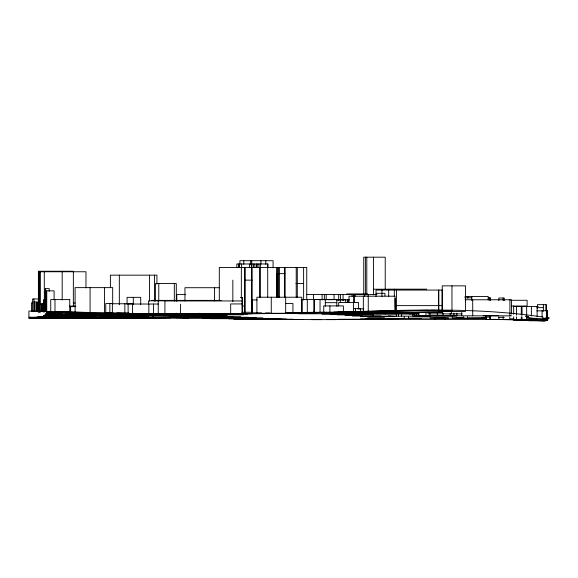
<?xml version="1.0" encoding="UTF-8"?>
<svg xmlns="http://www.w3.org/2000/svg" width="578" height="578" viewBox="0 0 578 578"><rect width="100%" height="100%" fill="white"/><g stroke="black" fill="none" stroke-linecap="round" stroke-linejoin="round"><path stroke-width="0.87" d="M30.222 316.946L29.868 317.3L39.658 317.091L37.035 316.975M43.495 316.022L43.032 316.289L50.734 315.92L43.495 316.022L44.376 316.014M59.064 313.016L46.319 313.341L45.554 314.056L90.356 313.319L47.606 312.228L46.739 312.965L62.402 313.24L47.042 312.705M35.388 317.914L82.372 318.312L28.929 317.893L36.616 317.756M45.908 316.441L42.353 316.65L44.246 316.448M125.303 313.623L49.766 315.559L69.981 314.504L57.843 314.432L44.557 315.039L44.065 315.487L50.264 315.537M52.338 316.462L48.834 316.628L66.636 317.344L103.585 315.501L96.642 315.241M235.94 313.543L214.59 313.688L217.263 313.551M173.891 313.565L164.752 313.984M144.197 313.558L134.017 314.027M164.022 315.017L86.187 314.952L88.102 314.858M87.459 318.138L116.626 318.131C99.994 317.517 83.377 318.507 66.752 317.344L75.032 317.004L88.145 317.51L79.562 317.828L88.918 317.474M87.264 314.88L88.687 314.815L87.524 314.837M93.557 317.524L111.922 316.607L99.019 316.05L80.66 317.011L93.166 317.51M125.303 315.993L112.407 316.585L99.416 316.029L118.663 315.248L131.452 315.834M76.65 315.487L83.579 315.227M547.041 320.06L542.092 320.198L547.135 319.995L546.586 320.024L547.084 320.024L547.135 310.386L546.586 310.386L546.586 320.024L547.135 320.024M95.89 314.728L93.492 314.822M121.915 318.008L148.503 318.045L124.985 318.088M306.708 313.616L308.45 313.551M316.477 313.572L291.789 313.522L298.226 313.327M64.1 315.899L99.04 314.721L86.187 314.952M137.34 314.714L139.06 314.772L136.191 314.75L139.377 314.865L108.816 315.537L96.649 315.068M59.086 312.684L62.951 312.554L61.037 312.481M128.858 313.132L74.063 313.782L122.897 313.558M356.915 311.817C277.035 314.02 197.091 314.642 117.189 313.211L132.492 313.478L28.9 311.029L28.9 318.175L93.166 318.464L139.385 318.016M50.741 311.838L47.981 311.918L51.442 312.084M76.563 312.582L54.975 311.73L83.037 312.452L65.271 312.893M65.849 312.445L67.409 312.402M79.54 315.4L115.86 314.743M355.463 308.645L355.463 311.86L360.253 311.694L285.684 313.189L292.938 313.189L292.938 303.544L285.684 303.544M176.16 317.611L187.034 317.618M140.678 317.481L126.083 317.813L101.598 317.185L118.793 316.325L143.25 317.423M74.88 315.501L64.664 315.696M129.328 315.877L132.001 315.855M355.463 311.817L360.535 311.701M157.44 317.611L107.342 318.24L125.39 318.088M225.63 318.189L207.697 318.189M222.674 318.471L229.582 318.355M486.091 318.189L463.477 318.406L463.477 316.657M99.676 314.353L68.37 314.577M544.389 320.537L544.823 320.812L543.045 320.804L543.045 317.062C473.895 306.889 404.08 310.155 334.525 312.228M334.062 312.626L337.299 312.626M167.1 317.611L142.795 317.929L187.857 318.095M307.214 312.402L343.383 312.322L343.383 305.899L323.745 305.899L323.745 312.322L301.051 312.452M328.961 312.539L330.146 312.525M335.731 312.619L337.538 312.597L313.514 312.496L334.965 312.525M324.887 312.496L326.527 312.481M317.011 312.481L325.941 312.532M285.973 319.432L288.184 319.41L285.973 319.374M327.365 312.539L327.993 312.532M285.684 313.189L301.788 312.756L293.667 312.64M281.558 319.237L258.149 319.092L269.955 319.316M270.432 319.02L283.755 319.432L272.354 319.352M228.772 318.514L212.668 318.334M227.609 318.608L229.314 318.601L217.653 318.442M38.408 271.754L85.97 271.754L85.97 287.945M284.961 273.632L276.768 273.632L276.768 296.955M244.588 280.142L252.218 280.142M295.943 283.466L303.616 283.466M219.604 287.714L184.946 287.714L184.946 301.008M426.745 289.159L388.691 289.159L388.691 296.377M373.504 289.224L388.532 289.224M388.51 290.077L376.025 290.077L376.025 296.377M388.691 290.077L442.734 290.077M376.025 293.292L384.955 293.292L384.955 295.922M346.872 293.927L367.622 293.927M306.6 294.484L376.979 294.484M185.654 294.585L176.789 294.585L176.789 300.9M464.958 296.528L488.2 296.528L488.2 300.033M240.383 297.446L242.283 297.446L242.283 313.514L227.248 313.579M464.777 297.815L471.771 297.815M488.193 297.843L490.599 297.843L490.599 300.473M395.041 298.436L395.316 312.055L442.734 312.055M38.538 298.956L32.606 298.956L32.606 311.448M315.407 299.512L336.837 299.483L336.837 306.34M301.073 299.57L320.039 299.541M320.956 299.671L334.965 299.671M336.302 299.751L345.695 299.751L345.695 302.323M336.497 299.83L349.466 299.83M465.059 299.772L511.451 299.772L511.451 314.056M43.56 299.946L43.56 311.556L43.495 299.946L44.376 299.946M257.145 299.946L252.441 299.946L252.441 312.799L261.357 312.799M510.938 300.285L527.122 300.285L527.122 306.419M151.819 300.379L221.201 300.379M164.846 300.95L242.168 300.95M33.921 301.933L38.336 301.933M325.313 302.677L336.837 302.677M32.606 302.785L31.523 302.785L31.523 311.354M38.863 302.858L35.915 302.807L35.915 311.376M37.079 302.966L38.863 302.966M73.355 303.009L75.111 303.009M37.418 303.067L37.852 303.103L37.852 311.672M111.814 303.739L133.308 303.775M39.607 303.884L45.756 303.956M242.168 303.941L230.68 303.941L230.68 313.579M158.249 304.035L128.121 304.021L128.121 313.659M180.618 304.187L180.401 313.825M395.316 305.625L442.134 305.625M45.611 305.964L43.942 305.964L43.942 312.098M511.328 306.022L526.406 306.022M242.153 306.044L244.588 306.044M69.425 306.167L75.501 306.167M69.526 306.383L75.761 306.383M69.526 306.622L75.79 306.622M513.654 306.55L538.255 306.571M536.854 307.641L543.385 307.641M353.519 308.645L360.535 308.645L360.535 311.86L353.519 311.86M357.905 308.869L363.822 308.869M38.697 309.945L39.08 309.945M428.457 310.241L364.682 311.556L414.513 310.603L442.264 311.174L451.967 310.617L431.072 310.241M547.041 310.711L542.092 310.711L542.092 316.845M536.854 310.856L543.385 310.856M465.521 311.571L442.264 311.571L442.264 285.857L465.521 285.857L465.521 310.682M354.524 312.084L368.005 312.084M241.944 312.272L252.218 312.272M338.665 312.192L395.041 312.279L395.041 296.211L349.004 296.211L349.004 302.46M302.041 312.423L307.301 312.423L307.301 299.549M375.678 312.474L398.379 312.474M345.695 312.604L325.298 312.539M349.466 312.633L362.594 312.633M376.025 312.575L442.734 312.575M336.497 312.684L355.217 312.684M354.993 312.77L377.152 312.828M265.642 313.001L269.868 313.001M112.378 313.139L105.76 313.139L105.76 303.501L112.378 303.501L112.378 313.384M46.319 313.341L54.094 313.341M112.681 313.334L75.104 313.334L75.104 287.627L112.681 287.627L112.681 304.469M261.328 313.29L301.788 313.29L301.788 297.222L256.907 297.222L256.907 313.29M107.631 313.384L128.554 313.413M269.969 313.529L298.891 313.522M110.384 313.717L170.481 313.608M378.836 313.623L417.135 313.623M164.846 313.803L252.225 313.753M298.508 313.767L395.72 313.767M176.789 313.868L208.152 313.868M409.065 313.854L418.971 313.854M462.14 313.883L428.146 313.883L428.146 312.098M117.941 314.092L146.913 314.092M229.285 314.006L247.781 314.006M413.805 313.977L366.387 313.977L366.387 312.228M322.083 314.092L350.55 314.092M45.272 314.338L49.217 314.338M330.19 314.425L358.042 314.425M198.81 314.8L243.259 314.8M96.519 314.916L198.955 314.916L198.955 313.168M337.335 314.88L354.639 314.88M207.82 315.01L227.486 315.01M96.461 315.111L107.335 315.111M122.341 315.068L177.988 315.111M195.48 315.147L221.721 315.147M83.196 315.292L124.588 315.292M162.288 315.176L185.271 315.234M186.636 315.292L215.876 315.241M165.922 315.299L199.367 315.299M345.044 315.393L362.269 315.393M81.346 315.458L97.335 315.458M148.539 315.436L203.969 315.472M43.942 315.602L45.611 315.602M79.641 315.617L91.562 315.617M189.707 315.595L210.883 315.595M162.736 315.675L185.271 315.675M483.172 315.74L498.265 315.74M79.757 315.812L87.148 315.812M168.971 315.877L219.12 315.819M511.451 315.841L418.826 315.805L418.826 313.182M456.425 316.014L412.757 316.014L412.757 313.384M70.386 316.022L82.314 316.022M174.274 316.058L188.703 316.058M192.756 316.123L226.554 316.115M352.486 316.05L380.916 316.05M69.989 316.238L73.355 316.238M180.17 316.188L196.007 316.188M430.27 316.166L373.352 316.166L373.352 313.493M70.415 316.26L76.65 316.26M179.108 316.376L192.633 316.376M215.753 316.404L233.498 316.404M48.306 316.556L70.632 316.556M184.021 316.592L199.54 316.592M200.176 316.506L212.603 316.506M38.408 316.737L85.97 316.737L85.97 314.938M184.086 316.737L124.696 316.737L124.696 315.024M360.47 316.643L388.38 316.643M41.515 316.809L64.664 316.809L64.664 315.097M188.341 316.823L204.07 316.823M207.784 316.86L219.113 316.86M220.355 316.787L240.665 316.787M190.913 316.982L210.934 316.982M485.925 317.127L490.599 317.127M197.033 317.308L206.151 317.308M211.324 317.308L213.044 317.308M214.286 317.3L248.417 317.264M367.651 317.235L384.507 317.235M498.828 317.308L504.269 317.308M201.845 317.568L206.44 317.568M211.324 317.568L213.997 317.568M156.645 317.64L201.31 317.64M222.046 317.698L256.105 317.69M206.44 317.806L221.8 317.806M481.582 317.799L486.589 317.799M140.454 317.893L170.575 317.893M226.894 317.828L205.833 317.828L205.833 316.072M240.983 317.878L262.809 317.878M430.01 317.914L445.696 317.914M456.23 317.864L464.033 317.864M130.903 318.045L157.491 318.045M210.602 318.023L221.952 318.023M229.726 318.052L241.25 318.052M434.049 318.059L448.398 318.059L408.516 318.182M452.336 317.987L464.033 317.987M467.465 318.059L485.339 318.059M188.139 318.29L209.771 318.29M215.067 318.232L230.485 318.232M447.704 318.189L486.409 318.225M236.431 318.42L270.331 318.42M387.874 318.384L421.441 318.384M202.697 318.507L240.47 318.485M382.203 318.565L404.138 318.565M210.435 318.688L236.987 318.673M243.952 318.774L264.681 319.034L235.369 319.099M260.129 318.738L277.874 318.738M377.196 318.673L398.748 318.673M229.018 318.825L252.095 318.854L249.602 318.774M365.86 318.861L392.599 318.861M513.835 318.875L509.782 318.875L509.782 317.156M233.418 318.977L261.343 319.179L248.778 318.998L252.261 319.085M265.338 319.013L286.132 319.013M360.397 318.933L385.497 318.933M277.686 319.237L293.321 319.237M338.657 319.266L375.548 319.208M281.558 319.41L303.674 319.453M332.899 319.497L359.978 319.497M366.199 319.424L537.128 319.403L547.323 319.872L548.023 319.179L526.659 317.777L531.384 318.334M293.754 319.533L321.455 319.612M327.04 319.576L346.273 319.576M523.148 319.569L485.91 319.569L485.91 316.058M311.535 319.627L336.28 319.627M536.052 319.822L513.127 319.865L522.512 319.909M521.746 320.313L529.043 320.313M542.092 320.349L547.041 320.349L547.084 310.386M522.577 320.494L543.385 320.494M537.439 320.703L546.311 320.703M528.848 320.783L545.516 320.783M184.844 315.436L178.848 315.415L190.538 315.667L180.885 315.306M522.331 319.728L513.127 319.41L522.57 319.699M188.088 317.914L170.633 317.618M264.189 319.208L270.056 319.287L245.166 318.984L250.881 319.063L247.326 318.94L249.313 318.977M275.417 319.417L261.899 319.056M186.289 315.436L196.809 315.574L186.109 315.292M257.831 319.15L260.317 319.186M172.641 315.032L163.271 314.894L172.959 315.118M255.006 319.107L262 319.208M199.562 313.84L186.065 313.572M493.063 319.345L528.762 320.241M182.807 317.734L187.778 317.849M538.58 320.508L543.045 320.631M251.878 319.042L253.836 319.092M234.249 318.76L237.558 318.846M93.166 317.64L96.75 317.741M266.35 319.027L279.55 319.439M272.224 319.013L248.778 318.42L256.625 318.767M129.783 314.721L133.063 314.844M48.198 312.749L57.489 313.081M117.522 314.721L124.617 314.988M56.673 312.301L61.037 312.272M143.503 316.441L146.024 316.571L135.021 316.448M538.082 320.523L543.045 320.804M527.223 319.945L528.935 320.053M358.042 313.847L373.504 314.822L364.761 314.996L351.532 314.114M388.38 315.928L394.947 316.455L387.542 316.469M537.128 319.403L530.019 318.637M546.311 310.885L546.311 304.635L537.439 304.635L537.439 308.204M545.979 304.635L545.979 310.885M543.385 304.635L543.385 311.065M537.128 306.55L537.128 316.831M531.384 306.55L531.384 315.978M526.659 306.55L526.659 315.978M526.659 317.69L526.659 319.403M522.042 306.55L522.042 315.118M522.042 316.831L522.042 319.403M521.291 306.55L521.291 315.118M521.291 316.831L521.291 319.403M516.515 306.55L516.515 315.118M516.515 316.831L516.515 319.403M513.654 306.022L513.654 314.259M513.654 316.831L513.654 319.403M509.897 299.772L509.897 315.841M504.269 300.654L504.269 298.024L498.828 298.024L498.828 300.654M503.178 298.024L503.178 300.654M503.178 316.939L503.178 319.569M498.828 316.939L498.828 319.569M490.599 316.058L490.599 319.569M489.703 297.843L489.703 300.473M489.703 316.058L489.703 319.569M472.717 299.772L472.717 315.841M471.771 296.528L471.771 300.488M467.877 296.528L467.877 298.277M467.465 316.657L467.465 318.406M461.721 312.264L461.721 315.841M456.873 313.182L456.873 315.805M453.94 313.182L453.94 315.805M452.336 316.231L452.336 318.189M451.967 285.857L451.967 311.571M451.425 312.098L451.425 313.883M450.168 313.182L450.168 315.805M445.103 317.712L445.103 319.424M443.023 313.182L443.023 315.805M442.134 290.077L442.134 312.055M438.818 290.077L438.818 312.055M438.514 290.077L438.514 312.055M437.358 313.182L437.358 315.805M434.959 317.712L434.959 319.424M429.924 313.182L429.924 315.805M425.957 312.301L425.957 315.805M418.66 313.384L418.66 316.014M416.781 313.384L416.781 316.014M414.809 313.384L414.809 316.014M408.516 316.628L408.516 318.384M404.232 316.628L404.232 318.384M401.623 313.493L401.623 316.166M398.538 313.493L398.538 316.166M396.566 290.077L396.566 312.575M396.306 313.493L396.306 316.166M394.312 289.159L394.312 296.362M385.23 289.513L385.23 257.188L363.743 257.188L363.743 294.896M385.158 312.228L385.158 313.977M381.95 290.077L381.95 296.377M377.152 312.228L377.152 313.977M373.504 257.188L373.504 294.896M373.504 314.302L373.504 316.05M368.258 296.211L368.258 312.279M368.143 294.484L368.143 296.239M366.792 257.188L366.792 294.896M365.397 257.188L365.397 294.896M364.682 294.484L364.682 296.239M364.682 312.012L364.682 313.767M363.338 296.211L363.338 312.279M358.584 308.688L358.584 302.547L338.665 302.547L338.665 306.058M354.892 294.484L354.892 296.239M354.892 312.012L354.892 313.767M354.813 294.484L354.813 296.239M354.813 312.012L354.813 313.767M354.524 296.211L354.524 302.46M353.591 294.484L353.591 313.767M352.074 294.484L352.074 296.239M352.074 312.012L352.074 313.767M348.108 299.83L348.108 302.402M347.429 299.83L347.429 302.402M343.072 294.484L343.072 300.625M343.072 312.012L343.072 313.767M340.493 294.484L340.493 300.625M340.493 312.012L340.493 313.767M340.305 299.707L340.305 302.323M338.701 294.484L338.701 300.625M338.701 312.012L338.701 313.767M334.062 294.484L334.062 299.744M334.062 312.012L334.062 313.767M329.901 305.899L329.901 312.322M326.173 294.484L326.173 299.744M326.173 312.012L326.173 313.767M325.313 299.483L325.313 306.369M324.337 294.484L324.337 299.744M324.337 312.012L324.337 313.767M322.098 294.484L322.098 299.744M322.098 312.012L322.098 313.767M320.039 299.512L320.039 312.395M314.381 299.541L314.381 312.395M313.876 299.549L313.876 312.402M313.514 294.484L313.514 299.744M313.514 312.012L313.514 313.767M306.745 299.874L306.745 267.477L219.308 267.477L219.308 300.77M303.616 267.477L303.616 300.119M302.041 299.57L302.041 312.452M297.294 267.477L297.294 297.489M296.218 267.477L296.218 297.171M285.684 297.222L285.684 313.29M284.961 267.477L284.961 297.171M284.744 267.477L284.744 297.171M284.419 267.477L284.419 297.171M279.203 267.477L279.203 297.171M278.762 267.477L278.762 297.171M277.165 267.477L277.165 297.171M276.869 267.477L276.869 297.171M273.076 267.917L273.076 260.7L239.899 260.7L239.899 264.312M271.27 297.222L271.27 313.29M267.917 267.549L267.917 263.973L236.814 263.973L236.814 267.549M267.701 263.973L267.701 297.171M265.808 260.7L265.808 264.312M260.916 260.7L260.916 264.312M260.389 263.973L260.389 297.171M259.508 267.477L259.508 297.171M258.958 263.973L258.958 267.549M257.268 263.973L257.268 267.549M256.415 263.973L256.415 267.549M254.847 263.973L254.847 267.549M253.475 263.973L253.475 267.549M252.138 267.477L252.218 312.467M251.907 263.973L251.907 267.549M251.726 260.7L251.726 264.312M251.538 267.477L251.538 312.467M251.343 263.973L251.343 267.549M250.693 260.7L250.693 264.312M249.4 263.973L249.4 267.549M245.216 267.477L245.216 312.467M244.588 267.477L244.588 312.467M243.786 260.7L243.786 264.312M242.168 297.446L242.168 313.803M241.647 263.973L241.647 267.549M241.344 267.477L241.344 298.075M239.574 263.973L239.574 267.549M239.379 263.973L239.379 267.549M238.411 263.973L238.411 267.549M232.84 280.142L232.84 301.564M214.575 287.714L214.575 301.008M210.934 316.072L210.934 317.828M176.789 313.168L176.789 314.916M176.304 301.073L176.304 283.545L155.403 283.545L155.403 301.073M174.325 283.545L174.325 301.073M164.918 313.673L164.918 300.82L148.597 300.82L148.597 304.252M158.784 283.545L158.784 301.073M158.249 300.82L158.249 313.673M156.934 284.123L156.934 275.157L110.384 275.157L110.384 287.707M154.478 275.157L154.478 301.16M153.437 304.035L153.437 313.673M153.047 315.024L153.047 316.737M149.529 275.157L149.529 301.16M148.842 304.021L148.842 313.673M148.163 316.18L148.163 317.893M147.217 315.024L147.217 316.737M140.714 304.49L140.714 297.345L127.052 297.345L127.052 304.49M135.758 315.024L135.758 316.737M133.858 313.168L133.858 314.952M133.308 297.345L133.308 304.49M132.492 304.021L132.492 313.659M129.891 315.024L129.891 316.737M124.855 303.739L124.855 313.413M119.335 275.157L119.335 304.751M116.236 313.168L116.236 314.952M113.888 313.168L113.888 314.952M109.863 303.501L109.863 313.139M104.459 287.627L104.459 313.334M90.074 287.627L90.074 313.334M73.355 306.441L73.355 271.248L38.408 271.248L38.408 312.243M70.632 306.622L70.632 312.756M62.178 271.248L62.178 300.04M54.982 299.592L54.982 312.445M54.094 299.845L54.094 290.85L46.319 290.85L46.319 311.542M50.734 315.097L50.734 316.809M49.217 291.29L49.217 288.632L45.272 288.632L45.272 311.679M46.739 290.85L46.739 313.341M45.554 288.632L45.554 311.679M44.268 271.754L44.376 306.196M44.065 305.964L44.065 312.098M42.823 303.956L42.786 311.672M42.201 303.956L42.201 311.672M41.515 303.956L41.515 311.672M40.337 271.754L40.337 312.243M39.607 271.754L39.607 312.243M39.08 271.754L39.08 312.243M38.697 271.248L38.697 311.737M37.729 303.067L37.729 311.672M37.418 302.966L37.418 311.636M37.332 302.966L37.332 311.535M37.079 302.858L37.079 311.535M36.92 302.807L36.92 311.426M34.297 301.933L34.297 311.361M33.921 298.956L33.921 311.448M549.1 317.994L544.801 318.203L549.1 317.994M43.661 316.665L40.337 316.737L43.661 316.665M69.75 299.592L50.741 299.592L50.741 312.445L69.75 312.445L69.75 299.592M528.27 316.469L525.677 316.202L528.27 316.469"/></g></svg>
